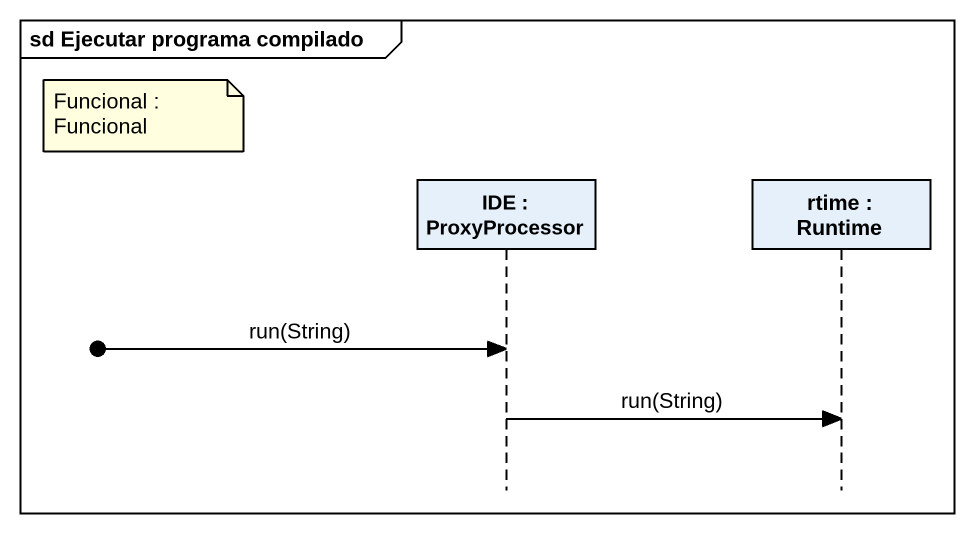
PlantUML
@startuml
mainframe sd Ejecutar programa compilado
hide footbox
participant "IDE : ProxyProcessor" as IDE
participant "rtime : Runtime" as rtime

note left of IDE : Funcional : Funcional
[o-> IDE : run(String)
IDE -> rtime : run(String)
@enduml
